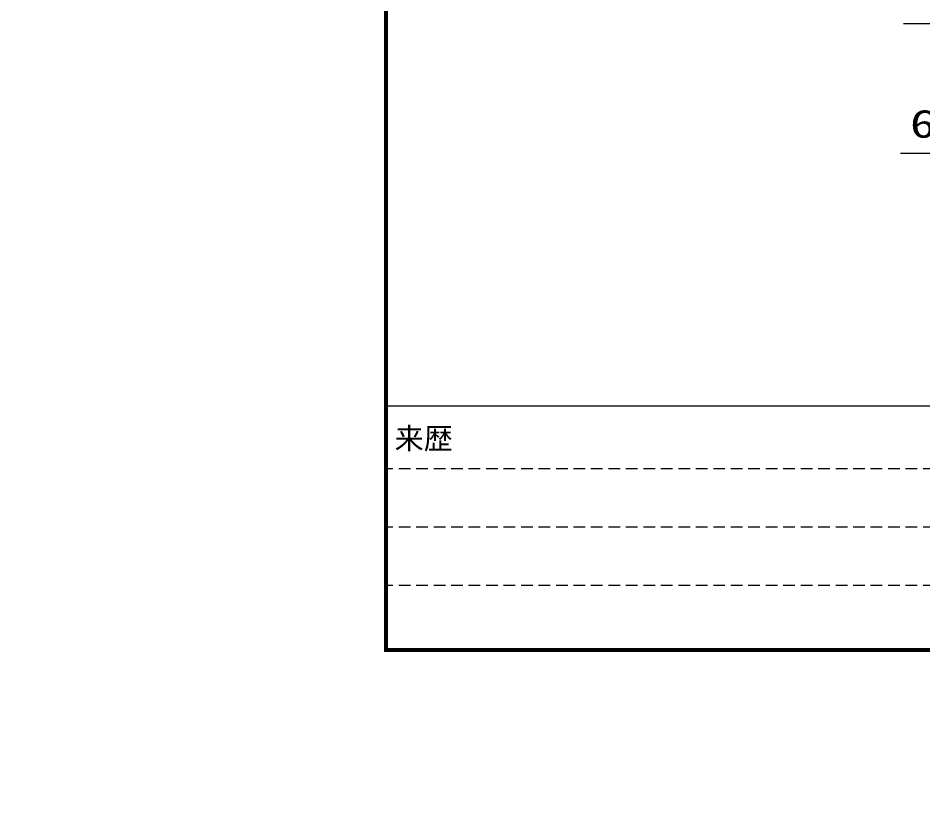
# Model space of a CAD drawing. Units: millimetres, scale not verified. Extents: x -9773 to 7545, y -7063 to 5014.
# Drawn here: x -9773 to -6978, y -7063 to -4614 of the extents above; entities that cross this region are included whole.
import ezdxf
from ezdxf.enums import TextEntityAlignment as Align

# ---------------------------------------------------------------- set-up
doc = ezdxf.new("R2010")
doc.units = ezdxf.units.MM
doc.header["$LTSCALE"] = 30
doc.linetypes.add('DASHED1', pattern=[1.8, 1.2, -0.6])
doc.linetypes.add('DASHED2', pattern=[3, 2, -1])
for name, color, linetype, lineweight in [('0-0_KUTAI', 6, 'DASHED2', 25), ('0-5_MOJI', 7, 'Continuous', 25), ('0-6_SUNPO', 7, 'Continuous', 25)]:
    doc.layers.add(name, color=color, linetype=linetype, lineweight=lineweight)
doc.styles.add('MS Gothic', font='')
doc.styles.add('ＭＳ ゴシック', font='')
doc.styles.get('MS Gothic').set_extended_font_data('MS Gothic')
doc.styles.get('ＭＳ ゴシック').set_extended_font_data('MS Gothic')

msp = doc.modelspace()

# ---------------------------------------------------------------- linework, layer by layer
at = {"layer": '0-0_KUTAI', "color": 7}
msp.add_solid([(-9773.12, -7063), (-9773.12, -7063), (-9773.12, -7063)], dxfattribs=at)
at = {"layer": '0-0_KUTAI', "color": 4}
msp.add_solid([(-9773.12, -7063), (-9773.12, -7063), (-9773.12, -7063)], dxfattribs=at)
at = {"layer": '0-5_MOJI', "color": 4}
for p, q in [((-6799.73, -4632.47), (-7037.28, -4632.47)), ((-6859.73, -5032.47), (-7047.05, -5032.47))]:
    msp.add_line(p, q, dxfattribs=at)
at = {"layer": '0-6_SUNPO'}
for p, q in [((-8641.52, 5014.4), (-8641.52, -6570.41)), ((-8640.92, 5013.8), (-8640.92, -6569.81)), ((-8640.32, 5013.2), (-8640.32, -6569.21)), ((-8639.72, 5012.6), (-8639.72, -6568.61)), ((-8639.12, 5012), (-8639.12, -6568.01)), ((-8638.52, 5011.4), (-8638.52, -6567.41)), ((-8637.92, 5010.8), (-8637.92, -6566.81)), ((-8637.32, 5010.2), (-8637.32, -6566.21)), ((-8636.72, 5009.6), (-8636.72, -6565.61)), ((-8636.12, 5009), (-8636.12, -6565.01)), ((-8635.52, 5008.4), (-8635.52, -6564.41)), ((-8634.92, 5007.8), (-8634.92, -6563.81)), ((-8634.32, 5007.2), (-8634.32, -6563.21)), ((-8633.72, 5006.6), (-8633.72, -6562.61)), ((-8633.12, 5006), (-8633.12, -6562)), ((-8633.12, -5812), (7536.88, -5812)), ((7544.08, -6569.21), (-8640.32, -6569.21)), ((7543.48, -6568.61), (-8639.72, -6568.61)), ((7542.88, -6568.01), (-8639.12, -6568.01)), ((7542.28, -6567.41), (-8638.52, -6567.41)), ((7541.68, -6566.81), (-8637.92, -6566.81)), ((7541.08, -6566.21), (-8637.32, -6566.21)), ((7540.48, -6565.61), (-8636.72, -6565.61)), ((7539.88, -6565.01), (-8636.12, -6565.01)), ((7539.28, -6564.41), (-8635.52, -6564.41)), ((7538.68, -6563.81), (-8634.92, -6563.81)), ((7538.08, -6563.21), (-8634.32, -6563.21)), ((7537.48, -6562.61), (-8633.72, -6562.61)), ((-8633.12, -6562), (7536.88, -6562)), ((7545.28, -6570.41), (-8641.52, -6570.41)), ((7544.68, -6569.81), (-8640.92, -6569.81))]:
    msp.add_line(p, q, dxfattribs=at)
at = {"layer": '0-6_SUNPO', "linetype": 'DASHED1'}
for p, q in [((-623.13, -6007), (-8633.12, -6007)), ((-623.13, -6187), (-8633.12, -6187)), ((-623.13, -6367), (-8633.12, -6367))]:
    msp.add_line(p, q, dxfattribs=at)

# ---------------------------------------------------------------- texts
at = {"layer": '0-5_MOJI', "color": 3, "style": 'ＭＳ ゴシック', "width": 1.35}
msp.add_text('60', height=86.59, dxfattribs=at).set_placement((-7017.74, -5009.82), align=Align.BOTTOM_LEFT)
at = {"layer": '0-6_SUNPO', "style": 'MS Gothic'}
msp.add_text('来歴', height=65.98, dxfattribs=at).set_placement((-8610.1, -5965.54), align=Align.BOTTOM_LEFT)

doc.saveas('drawing.dxf')
